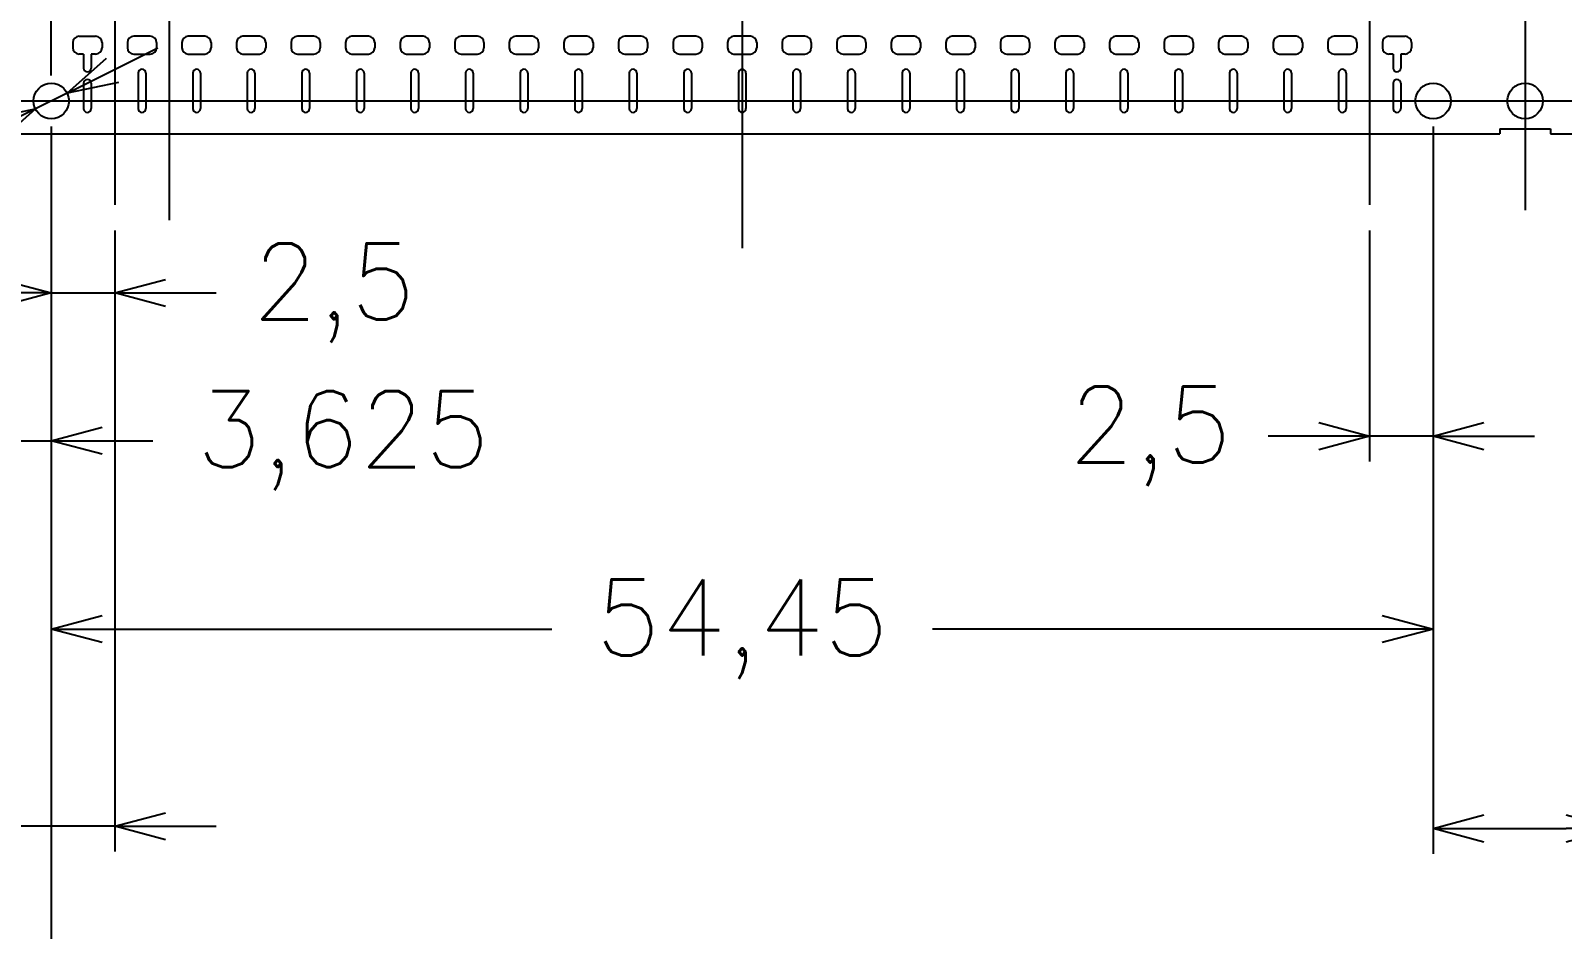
# Model space of a CAD drawing. Header units: millimetres. Extents: x -949 to -637, y 1078 to 1304.
# Drawn here: x -900.5 to -840.2, y 1175.8 to 1211.2 of the extents above; entities that cross this region are included whole.
import ezdxf

# ---------------------------------------------------------------- set-up
doc = ezdxf.new("R2010")
doc.units = ezdxf.units.MM
doc.header["$PDMODE"] = 3
doc.header["$PDSIZE"] = -1
doc.linetypes.add('CENTER', pattern=[10.16, 6.35, -1.27, 1.27, -1.27])
doc.layers.get('DEFPOINTS').update_dxf_attribs({"color": 10})
for name, color, linetype in [('1', 3, 'Continuous'), ('CEN', 8, 'CENTER'), ('DIM', 7, 'Continuous')]:
    doc.layers.add(name, color=color, linetype=linetype)
doc.styles.add('SIMPLEX', font='simplex')
doc.styles.get("Standard").update_dxf_attribs({"font": 'txt.shx', "bigfont": 'chineset.shx'})
doc.dimstyles.new('ISO-25', dxfattribs={"dimtxt": 2.5, "dimasz": 2.5, "dimexe": 1.25, "dimexo": 0.625, "dimtad": 1, "dimtxsty": 'Standard', "dimcen": 2.5, "dimadec": 0, "dimazin": 0, "dimtfac": 1, "dimtmove": 0, "dimatfit": 3, "dimfxl": 1, "dimarcsym": 0})

# ---------------------------------------------------------------- blocks, each defined once
blk = doc.blocks.new('_OPEN30')
at = {"color": 0, "linetype": 'ByBlock'}
for p, q in [((-1, 0.268), (0, 0)), ((0, 0), (-1, -0.268)), ((0, 0), (-1, 0))]:
    blk.add_line(p, q, dxfattribs=at)
blk = doc.blocks.new('*D11')
at = {"layer": 'DEFPOINTS', "color": 0, "transparency": 16777216}
for p in [(-899.724, 1292.825), (-841.649, 1270.144), (-899.724, 1208.444)]:
    blk.add_point(p, dxfattribs=at)
at = {"layer": 'DIM', "color": 0, "lineweight": -2, "transparency": 16777216}
for p, q in [((-899.724, 1209.444), (-899.724, 1293.825)), ((-841.649, 1271.144), (-841.649, 1293.825)), ((-897.724, 1292.825), (-879.615, 1292.825)), ((-843.649, 1292.825), (-861.758, 1292.825))]:
    blk.add_line(p, q, dxfattribs=at)
at = {"layer": 'DIM', "color": 0, "lineweight": -2, "transparency": 16777216, "xscale": 2, "yscale": 2, "zscale": 2, "rotation": 180}
blk.add_blockref('_OPEN30', (-899.724, 1292.825), dxfattribs=at)
at = {"layer": 'DIM', "color": 0, "lineweight": -2, "transparency": 16777216, "xscale": 2, "yscale": 2, "zscale": 2}
blk.add_blockref('_OPEN30', (-841.649, 1292.825), dxfattribs=at)
at = {"layer": 'DIM', "color": 0, "transparency": 16777216, "insert": (-870.686, 1292.825), "char_height": 3, "attachment_point": 5, "style": 'SIMPLEX'}
blk.add_mtext('58,075', dxfattribs=at)
blk = doc.blocks.new('*D12')
at = {"layer": 'DEFPOINTS', "color": 0, "transparency": 16777216}
for p in [(-899.724, 1208.444), (-845.274, 1208.444), (-845.274, 1187.624)]:
    blk.add_point(p, dxfattribs=at)
at = {"layer": 'DIM', "color": 0, "lineweight": -2, "transparency": 16777216}
for p, q in [((-899.724, 1207.444), (-899.724, 1186.624)), ((-845.274, 1207.444), (-845.274, 1186.624)), ((-897.724, 1187.624), (-879.999, 1187.624)), ((-847.274, 1187.624), (-864.999, 1187.624))]:
    blk.add_line(p, q, dxfattribs=at)
at = {"layer": 'DIM', "color": 0, "lineweight": -2, "transparency": 16777216, "xscale": 2, "yscale": 2, "zscale": 2, "rotation": 180}
blk.add_blockref('_OPEN30', (-899.724, 1187.624), dxfattribs=at)
at = {"layer": 'DIM', "color": 0, "lineweight": -2, "transparency": 16777216, "xscale": 2, "yscale": 2, "zscale": 2}
blk.add_blockref('_OPEN30', (-845.274, 1187.624), dxfattribs=at)
at = {"layer": 'DIM', "color": 0, "transparency": 16777216, "insert": (-872.499, 1187.624), "char_height": 3, "attachment_point": 5, "style": 'SIMPLEX'}
blk.add_mtext('54,45', dxfattribs=at)
blk = doc.blocks.new('*D13')
at = {"layer": 'DEFPOINTS', "color": 0, "transparency": 16777216}
for p in [(-903.349, 1207.644), (-897.224, 1204.344), (-897.224, 1179.848)]:
    blk.add_point(p, dxfattribs=at)
at = {"layer": 'DIM', "color": 0, "lineweight": -2, "transparency": 16777216}
for p, q in [((-903.349, 1206.644), (-903.349, 1178.848)), ((-897.224, 1203.344), (-897.224, 1178.848)), ((-905.349, 1179.848), (-907.349, 1179.848)), ((-897.224, 1179.848), (-903.349, 1179.848)), ((-895.224, 1179.848), (-893.224, 1179.848))]:
    blk.add_line(p, q, dxfattribs=at)
at = {"layer": 'DIM', "color": 0, "lineweight": -2, "transparency": 16777216, "xscale": 2, "yscale": 2, "zscale": 2}
blk.add_blockref('_OPEN30', (-903.349, 1179.848), dxfattribs=at)
at = {"layer": 'DIM', "color": 0, "lineweight": -2, "transparency": 16777216, "xscale": 2, "yscale": 2, "zscale": 2, "rotation": 180}
blk.add_blockref('_OPEN30', (-897.224, 1179.848), dxfattribs=at)
at = {"layer": 'DIM', "color": 0, "transparency": 16777216, "insert": (-914.563, 1179.848), "char_height": 3, "attachment_point": 5, "style": 'SIMPLEX'}
blk.add_mtext('6,125', dxfattribs=at)
blk = doc.blocks.new('*D14')
at = {"layer": 'DEFPOINTS', "color": 0, "transparency": 16777216}
for p in [(-845.274, 1208.444), (-838.024, 1208.444), (-838.024, 1179.76)]:
    blk.add_point(p, dxfattribs=at)
at = {"layer": 'DIM', "color": 0, "lineweight": -2, "transparency": 16777216}
for p, q in [((-845.274, 1207.444), (-845.274, 1178.76)), ((-838.024, 1207.444), (-838.024, 1178.76)), ((-843.274, 1179.76), (-840.024, 1179.76)), ((-838.024, 1179.76), (-835.524, 1179.76))]:
    blk.add_line(p, q, dxfattribs=at)
at = {"layer": 'DIM', "color": 0, "lineweight": -2, "transparency": 16777216, "xscale": 2, "yscale": 2, "zscale": 2, "rotation": 180}
blk.add_blockref('_OPEN30', (-845.274, 1179.76), dxfattribs=at)
at = {"layer": 'DIM', "color": 0, "lineweight": -2, "transparency": 16777216, "xscale": 2, "yscale": 2, "zscale": 2}
blk.add_blockref('_OPEN30', (-838.024, 1179.76), dxfattribs=at)
at = {"layer": 'DIM', "color": 0, "transparency": 16777216, "insert": (-829.452, 1179.76), "char_height": 3, "attachment_point": 5, "style": 'SIMPLEX'}
blk.add_mtext('7,25', dxfattribs=at)
blk = doc.blocks.new('*D23')
at = {"layer": 'DEFPOINTS', "color": 0, "transparency": 16777216}
for p in [(-845.274, 1208.444), (-847.774, 1204.344), (-847.774, 1195.228)]:
    blk.add_point(p, dxfattribs=at)
at = {"layer": 'DIM', "color": 0, "lineweight": -2, "transparency": 16777216}
for p, q in [((-845.274, 1207.444), (-845.274, 1194.228)), ((-847.774, 1203.344), (-847.774, 1194.228)), ((-849.774, 1195.228), (-851.774, 1195.228)), ((-845.274, 1195.228), (-847.774, 1195.228)), ((-843.274, 1195.228), (-841.274, 1195.228))]:
    blk.add_line(p, q, dxfattribs=at)
at = {"layer": 'DIM', "color": 0, "lineweight": -2, "transparency": 16777216, "xscale": 2, "yscale": 2, "zscale": 2}
blk.add_blockref('_OPEN30', (-847.774, 1195.228), dxfattribs=at)
at = {"layer": 'DIM', "color": 0, "lineweight": -2, "transparency": 16777216, "xscale": 2, "yscale": 2, "zscale": 2, "rotation": 180}
blk.add_blockref('_OPEN30', (-845.274, 1195.228), dxfattribs=at)
at = {"layer": 'DIM', "color": 0, "transparency": 16777216, "insert": (-856.417, 1195.228), "char_height": 3, "attachment_point": 5, "style": 'SIMPLEX'}
blk.add_mtext('2,5', dxfattribs=at)
blk = doc.blocks.new('*D39')
at = {"layer": 'DEFPOINTS', "color": 0, "transparency": 16777216}
for p in [(-899.724, 1208.444), (-897.224, 1204.344), (-897.224, 1200.874)]:
    blk.add_point(p, dxfattribs=at)
at = {"layer": 'DIM', "color": 0, "lineweight": -2, "transparency": 16777216}
for p, q in [((-899.724, 1207.444), (-899.724, 1199.874)), ((-897.224, 1203.344), (-897.224, 1199.874)), ((-901.724, 1200.874), (-903.724, 1200.874)), ((-899.724, 1200.874), (-897.224, 1200.874)), ((-895.224, 1200.874), (-893.224, 1200.874))]:
    blk.add_line(p, q, dxfattribs=at)
at = {"layer": 'DIM', "color": 0, "lineweight": -2, "transparency": 16777216, "xscale": 2, "yscale": 2, "zscale": 2}
blk.add_blockref('_OPEN30', (-899.724, 1200.874), dxfattribs=at)
at = {"layer": 'DIM', "color": 0, "lineweight": -2, "transparency": 16777216, "xscale": 2, "yscale": 2, "zscale": 2, "rotation": 180}
blk.add_blockref('_OPEN30', (-897.224, 1200.874), dxfattribs=at)
at = {"layer": 'DIM', "color": 0, "transparency": 16777216, "insert": (-888.581, 1200.874), "char_height": 3, "attachment_point": 5, "style": 'SIMPLEX'}
blk.add_mtext('2,5', dxfattribs=at)
blk = doc.blocks.new('*D40')
at = {"layer": 'DEFPOINTS', "color": 0, "transparency": 16777216}
for p in [(-899.724, 1208.444), (-660.174, 1208.444), (-899.724, 1170.747)]:
    blk.add_point(p, dxfattribs=at)
at = {"layer": 'DIM', "color": 0, "lineweight": -2, "transparency": 16777216}
for p, q in [((-899.724, 1207.444), (-899.724, 1169.747)), ((-660.174, 1207.444), (-660.174, 1169.747)), ((-897.724, 1170.747), (-788.877, 1170.747)), ((-662.174, 1170.747), (-771.02, 1170.747))]:
    blk.add_line(p, q, dxfattribs=at)
at = {"layer": 'DIM', "color": 0, "lineweight": -2, "transparency": 16777216, "xscale": 2, "yscale": 2, "zscale": 2, "rotation": 180}
blk.add_blockref('_OPEN30', (-899.724, 1170.747), dxfattribs=at)
at = {"layer": 'DIM', "color": 0, "lineweight": -2, "transparency": 16777216, "xscale": 2, "yscale": 2, "zscale": 2}
blk.add_blockref('_OPEN30', (-660.174, 1170.747), dxfattribs=at)
at = {"layer": 'DIM', "color": 0, "transparency": 16777216, "insert": (-779.949, 1170.747), "char_height": 3, "attachment_point": 5, "style": 'SIMPLEX'}
blk.add_mtext('239,55', dxfattribs=at)
blk = doc.blocks.new('*D41')
at = {"layer": 'DEFPOINTS', "color": 0, "transparency": 16777216}
for p in [(-899.724, 1207.744), (-903.349, 1207.644), (-899.724, 1195.051)]:
    blk.add_point(p, dxfattribs=at)
at = {"layer": 'DIM', "color": 0, "lineweight": -2, "transparency": 16777216}
for p, q in [((-903.349, 1206.644), (-903.349, 1194.051)), ((-899.724, 1206.744), (-899.724, 1194.051)), ((-905.349, 1195.051), (-907.349, 1195.051)), ((-903.349, 1195.051), (-899.724, 1195.051)), ((-897.724, 1195.051), (-895.724, 1195.051))]:
    blk.add_line(p, q, dxfattribs=at)
at = {"layer": 'DIM', "color": 0, "lineweight": -2, "transparency": 16777216, "xscale": 2, "yscale": 2, "zscale": 2}
blk.add_blockref('_OPEN30', (-903.349, 1195.051), dxfattribs=at)
at = {"layer": 'DIM', "color": 0, "lineweight": -2, "transparency": 16777216, "xscale": 2, "yscale": 2, "zscale": 2, "rotation": 180}
blk.add_blockref('_OPEN30', (-899.724, 1195.051), dxfattribs=at)
at = {"layer": 'DIM', "color": 0, "transparency": 16777216, "insert": (-888.224, 1195.051), "char_height": 3, "attachment_point": 5, "style": 'SIMPLEX'}
blk.add_mtext('3,625', dxfattribs=at)
blk = doc.blocks.new('*D46')
at = {"layer": 'DEFPOINTS', "color": 0, "transparency": 16777216}
for p in [(-899.098, 1208.757), (-900.35, 1208.131)]:
    blk.add_point(p, dxfattribs=at)
at = {"layer": 'DIM', "color": 0, "lineweight": -2, "transparency": 16777216}
for p, q in [((-897.309, 1209.651), (-895.52, 1210.545)), ((-899.098, 1208.757), (-900.35, 1208.131)), ((-907.822, 1204.396), (-902.139, 1207.237))]:
    blk.add_line(p, q, dxfattribs=at)
at = {"layer": 'DIM', "color": 0, "lineweight": -2, "transparency": 16777216, "xscale": 2, "yscale": 2, "zscale": 2}
for p, rotation in [((-899.098, 1208.757), 206.5549999195727), ((-900.35, 1208.131), 26.55499991957269)]:
    blk.add_blockref('_OPEN30', p, dxfattribs=dict(at, rotation=rotation))
at = {"layer": 'DIM', "color": 0, "transparency": 16777216, "insert": (-920.346, 1198.138), "char_height": 3, "attachment_point": 5, "rotation": 26.555, "style": 'SIMPLEX'}
blk.add_mtext('∅1,4±0,035', dxfattribs=at)

msp = doc.modelspace()

# ---------------------------------------------------------------- linework, layer by layer
at = {"layer": '1', "linetype": 'ByBlock'}
for p, q in [((-898.6236804, 1210.99394821), (-897.9736804, 1210.99394821)), ((-895.8236804, 1210.99394821), (-896.4736804, 1210.99394821)), ((-893.6736804, 1210.99394821), (-894.3236804, 1210.99394821)), ((-891.5236804, 1210.99394821), (-892.1736804, 1210.99394821)), ((-889.3736804, 1210.99394821), (-890.0236804, 1210.99394821)), ((-887.2236804, 1210.99394821), (-887.8736804, 1210.99394821)), ((-885.0736804, 1210.99394821), (-885.7236804, 1210.99394821)), ((-882.9236804, 1210.99394821), (-883.5736804, 1210.99394821)), ((-880.7736804, 1210.99394821), (-881.4236804, 1210.99394821)), ((-878.6236804, 1210.99394821), (-879.2736804, 1210.99394821)), ((-876.4736804, 1210.99394821), (-877.1236804, 1210.99394821)), ((-874.3236804, 1210.99394821), (-874.9736804, 1210.99394821)), ((-872.1736804, 1210.99394821), (-872.8236804, 1210.99394821)), ((-870.0236804, 1210.99394821), (-870.6736804, 1210.99394821)), ((-867.8736804, 1210.99394821), (-868.5236804, 1210.99394821)), ((-865.7236804, 1210.99394821), (-866.3736804, 1210.99394821)), ((-863.5736804, 1210.99394821), (-864.2236804, 1210.99394821)), ((-861.4236804, 1210.99394821), (-862.0736804, 1210.99394821)), ((-859.2736804, 1210.99394821), (-859.9236804, 1210.99394821)), ((-857.1236804, 1210.99394821), (-857.7736804, 1210.99394821)), ((-854.9736804, 1210.99394821), (-855.6236804, 1210.99394821)), ((-852.8236804, 1210.99394821), (-853.4736804, 1210.99394821)), ((-850.6736804, 1210.99394821), (-851.3236804, 1210.99394821)), ((-848.5236804, 1210.99394821), (-849.1736804, 1210.99394821)), ((-847.0236804, 1210.99394821), (-846.3736804, 1210.99394821)), ((-898.8736804, 1210.74394821), (-898.8736804, 1210.54394821)), ((-897.7236804, 1210.74394821), (-897.7236804, 1210.54394821)), ((-896.7236804, 1210.74394821), (-896.7236804, 1210.54394821)), ((-895.5736804, 1210.74394821), (-895.5736804, 1210.54394821)), ((-894.5736804, 1210.74394821), (-894.5736804, 1210.54394821)), ((-893.4236804, 1210.74394821), (-893.4236804, 1210.54394821)), ((-892.4236804, 1210.74394821), (-892.4236804, 1210.54394821)), ((-891.2736804, 1210.74394821), (-891.2736804, 1210.54394821)), ((-890.2736804, 1210.74394821), (-890.2736804, 1210.54394821)), ((-889.1236804, 1210.74394821), (-889.1236804, 1210.54394821)), ((-888.1236804, 1210.74394821), (-888.1236804, 1210.54394821)), ((-886.9736804, 1210.74394821), (-886.9736804, 1210.54394821)), ((-885.9736804, 1210.74394821), (-885.9736804, 1210.54394821)), ((-884.8236804, 1210.74394821), (-884.8236804, 1210.54394821)), ((-883.8236804, 1210.74394821), (-883.8236804, 1210.54394821)), ((-882.6736804, 1210.74394821), (-882.6736804, 1210.54394821)), ((-881.6736804, 1210.74394821), (-881.6736804, 1210.54394821)), ((-880.5236804, 1210.74394821), (-880.5236804, 1210.54394821)), ((-879.5236804, 1210.74394821), (-879.5236804, 1210.54394821)), ((-878.3736804, 1210.74394821), (-878.3736804, 1210.54394821)), ((-877.3736804, 1210.74394821), (-877.3736804, 1210.54394821)), ((-876.2236804, 1210.74394821), (-876.2236804, 1210.54394821)), ((-875.2236804, 1210.74394821), (-875.2236804, 1210.54394821)), ((-874.0736804, 1210.74394821), (-874.0736804, 1210.54394821)), ((-873.0736804, 1210.74394821), (-873.0736804, 1210.54394821)), ((-871.9236804, 1210.74394821), (-871.9236804, 1210.54394821)), ((-870.9236804, 1210.74394821), (-870.9236804, 1210.54394821)), ((-869.7736804, 1210.74394821), (-869.7736804, 1210.54394821)), ((-868.7736804, 1210.74394821), (-868.7736804, 1210.54394821)), ((-867.6236804, 1210.74394821), (-867.6236804, 1210.54394821)), ((-866.6236804, 1210.74394821), (-866.6236804, 1210.54394821)), ((-865.4736804, 1210.74394821), (-865.4736804, 1210.54394821)), ((-864.4736804, 1210.74394821), (-864.4736804, 1210.54394821)), ((-863.3236804, 1210.74394821), (-863.3236804, 1210.54394821)), ((-862.3236804, 1210.74394821), (-862.3236804, 1210.54394821)), ((-861.1736804, 1210.74394821), (-861.1736804, 1210.54394821)), ((-860.1736804, 1210.74394821), (-860.1736804, 1210.54394821)), ((-859.0236804, 1210.74394821), (-859.0236804, 1210.54394821)), ((-858.0236804, 1210.74394821), (-858.0236804, 1210.54394821)), ((-856.8736804, 1210.74394821), (-856.8736804, 1210.54394821)), ((-855.8736804, 1210.74394821), (-855.8736804, 1210.54394821)), ((-854.7236804, 1210.74394821), (-854.7236804, 1210.54394821)), ((-853.7236804, 1210.74394821), (-853.7236804, 1210.54394821)), ((-852.5736804, 1210.74394821), (-852.5736804, 1210.54394821)), ((-851.5736804, 1210.74394821), (-851.5736804, 1210.54394821)), ((-850.4236804, 1210.74394821), (-850.4236804, 1210.54394821)), ((-849.4236804, 1210.74394821), (-849.4236804, 1210.54394821)), ((-848.2736804, 1210.74394821), (-848.2736804, 1210.54394821)), ((-847.2736804, 1210.74394821), (-847.2736804, 1210.54394821)), ((-846.1236804, 1210.74394821), (-846.1236804, 1210.54394821)), ((-872.4986804, 1207.14394821), (-842.6486804, 1207.14394821)), ((-840.6486804, 1207.14394821), (-810.7986804, 1207.14394821))]:
    msp.add_line(p, q, dxfattribs=at)
at = {"layer": '1'}
for p, q in [((-898.4486804, 1210.29394821), (-898.6236804, 1210.29394821)), ((-898.4486804, 1210.29394821), (-898.4486804, 1209.74394821)), ((-897.9736804, 1210.29394821), (-898.1486804, 1210.29394821)), ((-898.1486804, 1210.29394821), (-898.1486804, 1209.74394821)), ((-896.4736804, 1210.29394821), (-895.8236804, 1210.29394821)), ((-894.3236804, 1210.29394821), (-893.6736804, 1210.29394821)), ((-892.1736804, 1210.29394821), (-891.5236804, 1210.29394821)), ((-890.0236804, 1210.29394821), (-889.3736804, 1210.29394821)), ((-887.8736804, 1210.29394821), (-887.2236804, 1210.29394821)), ((-885.7236804, 1210.29394821), (-885.0736804, 1210.29394821)), ((-883.5736804, 1210.29394821), (-882.9236804, 1210.29394821)), ((-881.4236804, 1210.29394821), (-880.7736804, 1210.29394821)), ((-879.2736804, 1210.29394821), (-878.6236804, 1210.29394821)), ((-877.1236804, 1210.29394821), (-876.4736804, 1210.29394821)), ((-874.9736804, 1210.29394821), (-874.3236804, 1210.29394821)), ((-872.8236804, 1210.29394821), (-872.1736804, 1210.29394821)), ((-870.6736804, 1210.29394821), (-870.0236804, 1210.29394821)), ((-868.5236804, 1210.29394821), (-867.8736804, 1210.29394821)), ((-866.3736804, 1210.29394821), (-865.7236804, 1210.29394821)), ((-864.2236804, 1210.29394821), (-863.5736804, 1210.29394821)), ((-862.0736804, 1210.29394821), (-861.4236804, 1210.29394821)), ((-859.9236804, 1210.29394821), (-859.2736804, 1210.29394821)), ((-857.7736804, 1210.29394821), (-857.1236804, 1210.29394821)), ((-855.6236804, 1210.29394821), (-854.9736804, 1210.29394821)), ((-853.4736804, 1210.29394821), (-852.8236804, 1210.29394821)), ((-851.3236804, 1210.29394821), (-850.6736804, 1210.29394821)), ((-849.1736804, 1210.29394821), (-848.5236804, 1210.29394821)), ((-846.8486804, 1210.29394821), (-847.0236804, 1210.29394821)), ((-846.8486804, 1210.29394821), (-846.8486804, 1209.74394821)), ((-846.3736804, 1210.29394821), (-846.5486804, 1210.29394821)), ((-846.5486804, 1210.29394821), (-846.5486804, 1209.74394821)), ((-896.2986804, 1209.54394821), (-896.2986804, 1208.14394821)), ((-895.9986804, 1209.54394821), (-895.9986804, 1208.14394821)), ((-894.1486804, 1209.54394821), (-894.1486804, 1208.14394821)), ((-893.8486804, 1209.54394821), (-893.8486804, 1208.14394821)), ((-891.9986804, 1209.54394821), (-891.9986804, 1208.14394821)), ((-891.6986804, 1209.54394821), (-891.6986804, 1208.14394821)), ((-889.8486804, 1209.54394821), (-889.8486804, 1208.14394821)), ((-889.5486804, 1209.54394821), (-889.5486804, 1208.14394821)), ((-887.6986804, 1209.54394821), (-887.6986804, 1208.14394821)), ((-887.3986804, 1209.54394821), (-887.3986804, 1208.14394821)), ((-885.5486804, 1209.54394821), (-885.5486804, 1208.14394821)), ((-885.2486804, 1209.54394821), (-885.2486804, 1208.14394821)), ((-883.3986804, 1209.54394821), (-883.3986804, 1208.14394821)), ((-883.0986804, 1209.54394821), (-883.0986804, 1208.14394821)), ((-881.2486804, 1209.54394821), (-881.2486804, 1208.14394821)), ((-880.9486804, 1209.54394821), (-880.9486804, 1208.14394821)), ((-879.0986804, 1209.54394821), (-879.0986804, 1208.14394821)), ((-878.7986804, 1209.54394821), (-878.7986804, 1208.14394821)), ((-876.9486804, 1209.54394821), (-876.9486804, 1208.14394821)), ((-876.6486804, 1209.54394821), (-876.6486804, 1208.14394821)), ((-874.7986804, 1209.54394821), (-874.7986804, 1208.14394821)), ((-874.4986804, 1209.54394821), (-874.4986804, 1208.14394821)), ((-872.6486804, 1209.54394821), (-872.6486804, 1208.14394821)), ((-872.3486804, 1209.54394821), (-872.3486804, 1208.14394821)), ((-870.4986804, 1209.54394821), (-870.4986804, 1208.14394821)), ((-870.1986804, 1209.54394821), (-870.1986804, 1208.14394821)), ((-868.3486804, 1209.54394821), (-868.3486804, 1208.14394821)), ((-868.0486804, 1209.54394821), (-868.0486804, 1208.14394821)), ((-866.1986804, 1209.54394821), (-866.1986804, 1208.14394821)), ((-865.8986804, 1209.54394821), (-865.8986804, 1208.14394821)), ((-864.0486804, 1209.54394821), (-864.0486804, 1208.14394821)), ((-863.7486804, 1209.54394821), (-863.7486804, 1208.14394821)), ((-861.8986804, 1209.54394821), (-861.8986804, 1208.14394821)), ((-861.5986804, 1209.54394821), (-861.5986804, 1208.14394821)), ((-859.7486804, 1209.54394821), (-859.7486804, 1208.14394821)), ((-859.4486804, 1209.54394821), (-859.4486804, 1208.14394821)), ((-857.5986804, 1209.54394821), (-857.5986804, 1208.14394821)), ((-857.2986804, 1209.54394821), (-857.2986804, 1208.14394821)), ((-855.4486804, 1209.54394821), (-855.4486804, 1208.14394821)), ((-855.1486804, 1209.54394821), (-855.1486804, 1208.14394821)), ((-853.2986804, 1209.54394821), (-853.2986804, 1208.14394821)), ((-852.9986804, 1209.54394821), (-852.9986804, 1208.14394821)), ((-851.1486804, 1209.54394821), (-851.1486804, 1208.14394821)), ((-850.8486804, 1209.54394821), (-850.8486804, 1208.14394821)), ((-848.9986804, 1209.54394821), (-848.9986804, 1208.14394821)), ((-848.6986804, 1209.54394821), (-848.6986804, 1208.14394821)), ((-898.4486804, 1209.14394821), (-898.4486804, 1208.14394821)), ((-898.1486804, 1209.14394821), (-898.1486804, 1208.14394821)), ((-846.8486804, 1209.14394821), (-846.8486804, 1208.14394821)), ((-846.5486804, 1209.14394821), (-846.5486804, 1208.14394821)), ((-902.3486804, 1207.14394821), (-872.4986804, 1207.14394821)), ((-842.6486804, 1207.34394821), (-841.6486804, 1207.34394821)), ((-842.6486804, 1207.34394821), (-842.6486804, 1207.14394821)), ((-841.6486804, 1207.34394821), (-840.6486804, 1207.34394821)), ((-840.6486804, 1207.34394821), (-840.6486804, 1207.14394821))]:
    msp.add_line(p, q, dxfattribs=at)
for centre in [(-899.7236804, 1208.44394821), (-899.7236804, 1208.44394821), (-899.7236804, 1208.44394821), (-899.7236804, 1208.44394821), (-899.7236804, 1208.44394821), (-899.7236804, 1208.44394821), (-899.7236804, 1208.44394821), (-845.2736804, 1208.44394821), (-841.6486804, 1208.44394821)]:
    msp.add_circle(centre, 0.7, dxfattribs=at)
at = {"layer": '1', "linetype": 'ByBlock'}
for centre, start, end in [((-898.6236804, 1210.74394821), 90, 180), ((-897.9736804, 1210.74394821), 0, 90), ((-896.4736804, 1210.74394821), 90, 180), ((-895.8236804, 1210.74394821), 360, 90), ((-894.3236804, 1210.74394821), 90, 180), ((-893.6736804, 1210.74394821), 360, 90), ((-892.1736804, 1210.74394821), 90, 180), ((-891.5236804, 1210.74394821), 360, 90), ((-890.0236804, 1210.74394821), 90, 180), ((-889.3736804, 1210.74394821), 360, 90), ((-887.8736804, 1210.74394821), 90, 180), ((-887.2236804, 1210.74394821), 360, 90), ((-885.7236804, 1210.74394821), 90, 180), ((-885.0736804, 1210.74394821), 360, 90), ((-883.5736804, 1210.74394821), 90, 180), ((-882.9236804, 1210.74394821), 360, 90), ((-881.4236804, 1210.74394821), 90, 180), ((-880.7736804, 1210.74394821), 360, 90), ((-879.2736804, 1210.74394821), 90, 180), ((-878.6236804, 1210.74394821), 360, 90), ((-877.1236804, 1210.74394821), 90, 180), ((-876.4736804, 1210.74394821), 360, 90), ((-874.9736804, 1210.74394821), 90, 180), ((-874.3236804, 1210.74394821), 360, 90), ((-872.8236804, 1210.74394821), 90, 180), ((-872.1736804, 1210.74394821), 360, 90), ((-870.6736804, 1210.74394821), 90, 180), ((-870.0236804, 1210.74394821), 360, 90), ((-868.5236804, 1210.74394821), 90, 180), ((-867.8736804, 1210.74394821), 360, 90), ((-866.3736804, 1210.74394821), 90, 180), ((-865.7236804, 1210.74394821), 360, 90), ((-864.2236804, 1210.74394821), 90, 180), ((-863.5736804, 1210.74394821), 360, 90), ((-862.0736804, 1210.74394821), 90, 180), ((-861.4236804, 1210.74394821), 360, 90), ((-859.9236804, 1210.74394821), 90, 180), ((-859.2736804, 1210.74394821), 360, 90), ((-857.7736804, 1210.74394821), 90, 180), ((-857.1236804, 1210.74394821), 360, 90), ((-855.6236804, 1210.74394821), 90, 180), ((-854.9736804, 1210.74394821), 360, 90), ((-853.4736804, 1210.74394821), 90, 180), ((-852.8236804, 1210.74394821), 360, 90), ((-851.3236804, 1210.74394821), 90, 180), ((-850.6736804, 1210.74394821), 360, 90), ((-849.1736804, 1210.74394821), 90, 180), ((-848.5236804, 1210.74394821), 360, 90), ((-847.0236804, 1210.74394821), 90, 180), ((-846.3736804, 1210.74394821), 0, 90), ((-898.6236804, 1210.54394821), 180, 270), ((-897.9736804, 1210.54394821), 270, 0), ((-896.4736804, 1210.54394821), 180, 270), ((-895.8236804, 1210.54394821), 270, 360), ((-894.3236804, 1210.54394821), 180, 270), ((-893.6736804, 1210.54394821), 270, 360), ((-892.1736804, 1210.54394821), 180, 270), ((-891.5236804, 1210.54394821), 270, 360), ((-890.0236804, 1210.54394821), 180, 270), ((-889.3736804, 1210.54394821), 270, 360), ((-887.8736804, 1210.54394821), 180, 270), ((-887.2236804, 1210.54394821), 270, 360), ((-885.7236804, 1210.54394821), 180, 270), ((-885.0736804, 1210.54394821), 270, 360), ((-883.5736804, 1210.54394821), 180, 270), ((-882.9236804, 1210.54394821), 270, 360), ((-881.4236804, 1210.54394821), 180, 270), ((-880.7736804, 1210.54394821), 270, 360), ((-879.2736804, 1210.54394821), 180, 270), ((-878.6236804, 1210.54394821), 270, 360), ((-877.1236804, 1210.54394821), 180, 270), ((-876.4736804, 1210.54394821), 270, 360), ((-874.9736804, 1210.54394821), 180, 270), ((-874.3236804, 1210.54394821), 270, 360), ((-872.8236804, 1210.54394821), 180, 270), ((-872.1736804, 1210.54394821), 270, 360), ((-870.6736804, 1210.54394821), 180, 270), ((-870.0236804, 1210.54394821), 270, 360), ((-868.5236804, 1210.54394821), 180, 270), ((-867.8736804, 1210.54394821), 270, 360), ((-866.3736804, 1210.54394821), 180, 270), ((-865.7236804, 1210.54394821), 270, 360), ((-864.2236804, 1210.54394821), 180, 270), ((-863.5736804, 1210.54394821), 270, 360), ((-862.0736804, 1210.54394821), 180, 270), ((-861.4236804, 1210.54394821), 270, 360), ((-859.9236804, 1210.54394821), 180, 270), ((-859.2736804, 1210.54394821), 270, 360), ((-857.7736804, 1210.54394821), 180, 270), ((-857.1236804, 1210.54394821), 270, 360), ((-855.6236804, 1210.54394821), 180, 270), ((-854.9736804, 1210.54394821), 270, 360), ((-853.4736804, 1210.54394821), 180, 270), ((-852.8236804, 1210.54394821), 270, 360), ((-851.3236804, 1210.54394821), 180, 270), ((-850.6736804, 1210.54394821), 270, 360), ((-849.1736804, 1210.54394821), 180, 270), ((-848.5236804, 1210.54394821), 270, 360), ((-847.0236804, 1210.54394821), 180, 270), ((-846.3736804, 1210.54394821), 270, 0)]:
    msp.add_arc(centre, 0.25, start, end, dxfattribs=at)
at = {"layer": '1'}
for centre, start, end in [((-898.2986804, 1209.74394821), 180, 0), ((-896.1486804, 1209.54394821), 0, 180), ((-893.9986804, 1209.54394821), 0, 180), ((-891.8486804, 1209.54394821), 0, 180), ((-889.6986804, 1209.54394821), 0, 180), ((-887.5486804, 1209.54394821), 0, 180), ((-885.3986804, 1209.54394821), 0, 180), ((-883.2486804, 1209.54394821), 0, 180), ((-881.0986804, 1209.54394821), 0, 180), ((-878.9486804, 1209.54394821), 0, 180), ((-876.7986804, 1209.54394821), 0, 180), ((-874.6486804, 1209.54394821), 0, 180), ((-872.4986804, 1209.54394821), 0, 180), ((-870.3486804, 1209.54394821), 0, 180), ((-868.1986804, 1209.54394821), 0, 180), ((-866.0486804, 1209.54394821), 0, 180), ((-863.8986804, 1209.54394821), 0, 180), ((-861.7486804, 1209.54394821), 0, 180), ((-859.5986804, 1209.54394821), 0, 180), ((-857.4486804, 1209.54394821), 0, 180), ((-855.2986804, 1209.54394821), 0, 180), ((-853.1486804, 1209.54394821), 0, 180), ((-850.9986804, 1209.54394821), 0, 180), ((-848.8486804, 1209.54394821), 0, 180), ((-846.6986804, 1209.74394821), 180, 0), ((-898.2986804, 1209.14394821), 0, 180), ((-846.6986804, 1209.14394821), 0, 180), ((-898.2986804, 1208.14394821), 180, 0), ((-896.1486804, 1208.14394821), 180, 0), ((-893.9986804, 1208.14394821), 180, 0), ((-891.8486804, 1208.14394821), 180, 0), ((-889.6986804, 1208.14394821), 180, 0), ((-887.5486804, 1208.14394821), 180, 0), ((-885.3986804, 1208.14394821), 180, 0), ((-883.2486804, 1208.14394821), 180, 0), ((-881.0986804, 1208.14394821), 180, 0), ((-878.9486804, 1208.14394821), 180, 0), ((-876.7986804, 1208.14394821), 180, 0), ((-874.6486804, 1208.14394821), 180, 0), ((-872.4986804, 1208.14394821), 180, 0), ((-870.3486804, 1208.14394821), 180, 0), ((-868.1986804, 1208.14394821), 180, 0), ((-866.0486804, 1208.14394821), 180, 0), ((-863.8986804, 1208.14394821), 180, 0), ((-861.7486804, 1208.14394821), 180, 0), ((-859.5986804, 1208.14394821), 180, 0), ((-857.4486804, 1208.14394821), 180, 0), ((-855.2986804, 1208.14394821), 180, 0), ((-853.1486804, 1208.14394821), 180, 0), ((-850.9986804, 1208.14394821), 180, 0), ((-848.8486804, 1208.14394821), 180, 0), ((-846.6986804, 1208.14394821), 180, 0)]:
    msp.add_arc(centre, 0.15, start, end, dxfattribs=at)
at = {"layer": 'CEN', "linetype": 'ByBlock'}
for p, q in [((-847.7736804, 1271.14394821), (-847.7736804, 1204.34394821)), ((-897.2236804, 1270.54394821), (-897.2236804, 1204.34394821)), ((-895.0736804, 1270.54394821), (-895.0736804, 1203.74394821)), ((-841.6486804, 1270.14394821), (-841.6486804, 1204.14394821)), ((-872.4986804, 1269.64394821), (-872.4986804, 1202.64394821)), ((-904.7736804, 1208.44394821), (-656.1236804, 1208.44394821))]:
    msp.add_line(p, q, dxfattribs=at)

# ---------------------------------------------------------------- dimensions: what is measured, and where the dimension line sits
at = {"layer": 'DIM'}
for base, p1, p2, picture, middle in [((-899.7236803994, 1292.8245192535), (-841.6486803994, 1270.1439482137), (-899.7236803994, 1208.4439482137), '*D11', (-870.6861803994, 1292.8245192535)), ((-897.2236804, 1200.87436471), (-899.7236804, 1208.44394821), (-897.2236804, 1204.34394821), '*D39', (-888.58082326, 1200.87436471)), ((-845.2736803994, 1187.6235939516), (-899.7236803994, 1208.4439482137), (-845.2736803994, 1208.4439482137), '*D12', (-872.4986803994, 1187.6235939516)), ((-899.7236803994, 1170.7466517382), (-660.1736803994, 1208.4439482137), (-899.7236803994, 1208.4439482137), '*D40', (-779.9486803994, 1170.7466517382)), ((-847.7736804, 1195.22776842), (-845.2736804, 1208.44394821), (-847.7736804, 1204.34394821), '*D23', (-856.41653754, 1195.22776842)), ((-899.7236804, 1195.05072742), (-903.3486804, 1207.64394821), (-899.7236804, 1207.74394821), '*D41', (-888.2236804, 1195.05072742))]:
    dim = msp.add_linear_dim(base=base, p1=p1, p2=p2, dimstyle='ISO-25', override={"dimtxt": 3, "dimasz": 2, "dimexe": 1, "dimexo": 1, "dimgap": 1.5, "dimtad": 0, "dimdec": 8, "dimtxsty": 'SIMPLEX', "dimblk1": 'OPEN30', "dimblk2": 'OPEN30', "dimsah": 1, "dimtp": 0.05, "dimtm": 0.05, "dimtfac": 0.5, "dimtdec": 8}, dxfattribs=at)
    dim.commit()
    dim.dimension.update_dxf_attribs({"geometry": picture, "text_midpoint": middle})
dim = msp.add_diameter_dim_2p(p1=(-899.097526458, 1208.756887891), p2=(-900.349834341, 1208.131008537), dimstyle='ISO-25', override={"dimtxt": 3, "dimasz": 2, "dimexe": 1, "dimexo": 1, "dimgap": 1.5, "dimtad": 0, "dimdec": 8, "dimtxsty": 'SIMPLEX', "dimblk1": 'OPEN30', "dimblk2": 'OPEN30', "dimsah": 1, "dimtol": 1, "dimlim": 0, "dimtp": 0.035, "dimtm": 0.035, "dimtfac": 1, "dimtdec": 8}, dxfattribs=at)
dim.commit()
dim.dimension.update_dxf_attribs({"geometry": '*D46', "text_midpoint": (-920.345553776, 1198.137533184), "dimtype": 131})
for base, p1, p2, picture, middle in [((-838.0236803994, 1179.7598291759), (-845.2736803994, 1208.4439482137), (-838.0236803994, 1208.4439482137), '*D14', (-829.4522518279, 1179.7598291759)), ((-897.2236803994, 1179.8477192314), (-903.3486803994, 1207.6439482137), (-897.2236803994, 1204.3439482137), '*D13', (-914.5629661136, 1179.8477192314))]:
    dim = msp.add_linear_dim(base=base, p1=p1, p2=p2, dimstyle='ISO-25', override={"dimtxt": 3, "dimasz": 2, "dimexe": 1, "dimexo": 1, "dimgap": 1.5, "dimtad": 0, "dimdec": 8, "dimtxsty": 'SIMPLEX', "dimblk1": 'OPEN30', "dimblk2": 'OPEN30', "dimsah": 1, "dimtp": 0.05, "dimtm": 0.05, "dimtfac": 0.5, "dimtdec": 8}, dxfattribs=at)
    dim.commit()
    dim.dimension.update_dxf_attribs({"geometry": picture, "text_midpoint": middle, "dimtype": 128})

doc.saveas('drawing.dxf')
